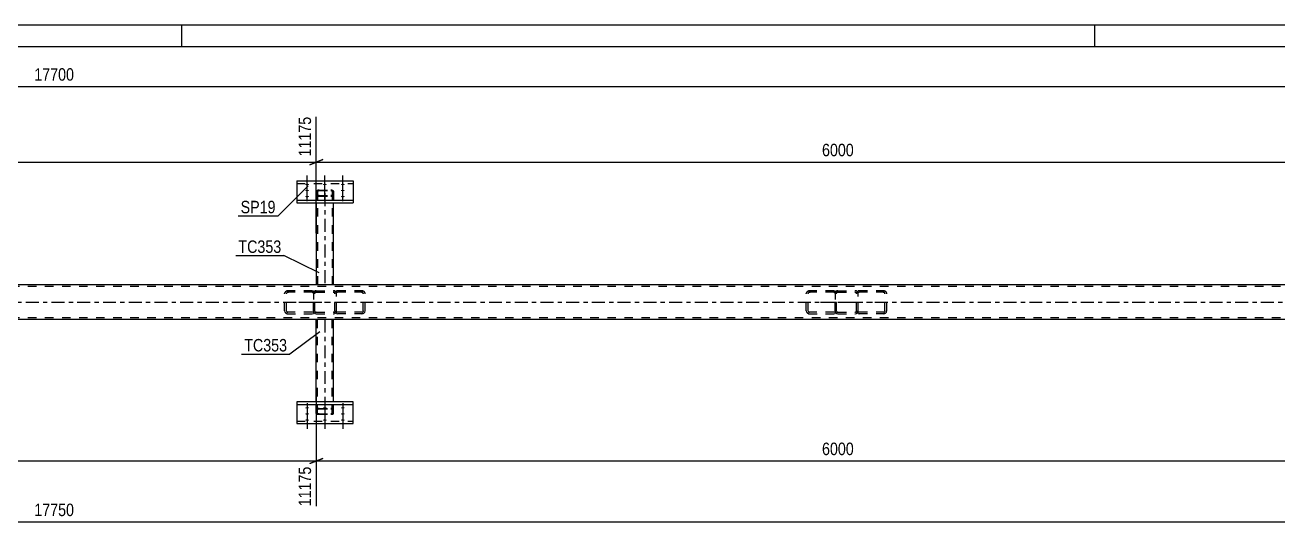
# Model space of a CAD drawing. Header units: millimetres. Extents: x -54 to 787, y -426 to 168.
# Drawn here: x 330.6 to 618.8, y 53.7 to 168 of the extents above; entities that cross this region are included whole.
import ezdxf

# ---------------------------------------------------------------- set-up
doc = ezdxf.new("R2010")
doc.units = ezdxf.units.MM
doc.linetypes.add('DXK_LINE_DOT2', pattern=[3.9198, 1.9599, -1.9599])
doc.linetypes.add('DXK_LINE_DOT3', pattern=[5.9187, 2.979, -0.9799, 0.9799, -0.9799])
doc.styles.add('Arial Narrow', font='ARIALN.TTF', dxfattribs={"height": 0.2})

# ---------------------------------------------------------------- blocks, each defined once
blk = doc.blocks.new('Unknown-761549023-1135')
at = {"color": 5, "linetype": 'Continuous'}
for p, q in [((786.67, 168.03), (-54.33, 168.03)), ((366.67, 163.03), (366.67, 168.03)), ((576.67, 163.03), (576.67, 168.03)), ((781.67, 163.03), (-49.33, 163.03))]:
    blk.add_line(p, q, dxfattribs=at)
blk = doc.blocks.new('Bolt-761549023-3153 - 3147')
at = {"linetype": 'Continuous'}
for points in [[(395.45, 131.2), (395.36, 131.2), (395.27, 131.21), (395.19, 131.23), (395.12, 131.25), (395.07, 131.27), (395.03, 131.3), (395.01, 131.33), (395.01, 131.37), (395.03, 131.4), (395.07, 131.42), (395.12, 131.45), (395.19, 131.47), (395.27, 131.49), (395.36, 131.5), (395.45, 131.5), (395.54, 131.5), (395.63, 131.49), (395.71, 131.47), (395.78, 131.45), (395.83, 131.42), (395.87, 131.4), (395.89, 131.37), (395.89, 131.33), (395.87, 131.3), (395.83, 131.27), (395.78, 131.25), (395.71, 131.23), (395.63, 131.21), (395.54, 131.2)], [(395.45, 129.8), (395.36, 129.81), (395.27, 129.82), (395.19, 129.83), (395.12, 129.85), (395.07, 129.88), (395.03, 129.91), (395.01, 129.94), (395.01, 129.97), (395.03, 130), (395.07, 130.03), (395.12, 130.05), (395.19, 130.08), (395.27, 130.09), (395.36, 130.1), (395.45, 130.1), (395.54, 130.1), (395.63, 130.09), (395.71, 130.08), (395.78, 130.05), (395.83, 130.03), (395.87, 130), (395.89, 129.97), (395.89, 129.94), (395.87, 129.91), (395.83, 129.88), (395.78, 129.85), (395.71, 129.83), (395.63, 129.82), (395.54, 129.81)], [(399.53, 131.2), (399.44, 131.2), (399.35, 131.21), (399.27, 131.23), (399.2, 131.25), (399.15, 131.27), (399.11, 131.3), (399.09, 131.33), (399.09, 131.37), (399.11, 131.4), (399.15, 131.42), (399.2, 131.45), (399.27, 131.47), (399.35, 131.49), (399.44, 131.5), (399.53, 131.5), (399.62, 131.5), (399.71, 131.49), (399.79, 131.47), (399.86, 131.45), (399.91, 131.42), (399.95, 131.4), (399.97, 131.37), (399.97, 131.33), (399.95, 131.3), (399.91, 131.27), (399.86, 131.25), (399.79, 131.23), (399.71, 131.21), (399.62, 131.2)], [(403.65, 131.2), (403.56, 131.2), (403.47, 131.21), (403.39, 131.23), (403.32, 131.25), (403.27, 131.27), (403.23, 131.3), (403.21, 131.33), (403.21, 131.37), (403.23, 131.4), (403.27, 131.42), (403.32, 131.45), (403.39, 131.47), (403.47, 131.49), (403.56, 131.5), (403.65, 131.5), (403.74, 131.5), (403.83, 131.49), (403.91, 131.47), (403.98, 131.45), (404.03, 131.42), (404.07, 131.4), (404.09, 131.37), (404.09, 131.33), (404.07, 131.3), (404.03, 131.27), (403.98, 131.25), (403.91, 131.23), (403.83, 131.21), (403.74, 131.2)], [(403.65, 129.8), (403.56, 129.81), (403.47, 129.82), (403.39, 129.83), (403.32, 129.85), (403.27, 129.88), (403.23, 129.91), (403.21, 129.94), (403.21, 129.97), (403.23, 130), (403.27, 130.03), (403.32, 130.05), (403.39, 130.08), (403.47, 130.09), (403.56, 130.1), (403.65, 130.1), (403.74, 130.1), (403.83, 130.09), (403.91, 130.08), (403.98, 130.05), (404.03, 130.03), (404.07, 130), (404.09, 129.97), (404.09, 129.94), (404.07, 129.91), (404.03, 129.88), (403.98, 129.85), (403.91, 129.83), (403.83, 129.82), (403.74, 129.81)], [(395.45, 128.39), (395.36, 128.4), (395.27, 128.41), (395.19, 128.42), (395.12, 128.44), (395.07, 128.47), (395.03, 128.5), (395.01, 128.53), (395.01, 128.56), (395.03, 128.59), (395.07, 128.62), (395.12, 128.65), (395.19, 128.67), (395.27, 128.68), (395.36, 128.69), (395.45, 128.7), (395.54, 128.69), (395.63, 128.68), (395.71, 128.67), (395.78, 128.65), (395.83, 128.62), (395.87, 128.59), (395.89, 128.56), (395.89, 128.53), (395.87, 128.5), (395.83, 128.47), (395.78, 128.44), (395.71, 128.42), (395.63, 128.41), (395.54, 128.4)], [(399.53, 128.39), (399.44, 128.4), (399.35, 128.41), (399.27, 128.42), (399.2, 128.44), (399.15, 128.47), (399.11, 128.5), (399.09, 128.53), (399.09, 128.56), (399.11, 128.59), (399.15, 128.62), (399.2, 128.65), (399.27, 128.67), (399.35, 128.68), (399.44, 128.69), (399.53, 128.7), (399.62, 128.69), (399.71, 128.68), (399.79, 128.67), (399.86, 128.65), (399.91, 128.62), (399.95, 128.59), (399.97, 128.56), (399.97, 128.53), (399.95, 128.5), (399.91, 128.47), (399.86, 128.44), (399.79, 128.42), (399.71, 128.41), (399.62, 128.4)], [(403.65, 128.39), (403.56, 128.4), (403.47, 128.41), (403.39, 128.42), (403.32, 128.44), (403.27, 128.47), (403.23, 128.5), (403.21, 128.53), (403.21, 128.56), (403.23, 128.59), (403.27, 128.62), (403.32, 128.65), (403.39, 128.67), (403.47, 128.68), (403.56, 128.69), (403.65, 128.7), (403.74, 128.69), (403.83, 128.68), (403.91, 128.67), (403.98, 128.65), (404.03, 128.62), (404.07, 128.59), (404.09, 128.56), (404.09, 128.53), (404.07, 128.5), (404.03, 128.47), (403.98, 128.44), (403.91, 128.42), (403.83, 128.41), (403.74, 128.4)]]:
    blk.add_hatch(color=1, dxfattribs=at).paths.add_polyline_path(points)
at = {"color": 1, "linetype": 'Continuous'}
for p, q in [((395.45, 130.26), (395.45, 133.38)), ((399.53, 130.26), (399.53, 133.38)), ((403.65, 130.26), (403.65, 133.38)), ((395.45, 128.86), (395.45, 131.98)), ((395.45, 127.46), (395.45, 130.57)), ((399.53, 127.46), (399.53, 130.57)), ((403.65, 128.86), (403.65, 131.98)), ((403.65, 127.46), (403.65, 130.57))]:
    blk.add_line(p, q, dxfattribs=at)
blk = doc.blocks.new('Part-761549023-3155 - 3147')
at = {"color": 7, "linetype": 'DXK_LINE_DOT2'}
for p, q in [((396.64, 106.87), (390.8, 106.87)), ((391.15, 106.87), (390.82, 106.82)), ((396.64, 106.87), (396.9, 106.83)), ((396.9, 106.83), (396.9, 101.63)), ((390.34, 106.47), (390.27, 106.23)), ((390.27, 102.23), (390.27, 106.23)), ((390.71, 106.23), (390.75, 106.35)), ((390.71, 102.23), (390.71, 106.23)), ((396.64, 106.55), (390.8, 106.55)), ((390.98, 106.52), (391.15, 106.55)), ((396.64, 106.55), (396.81, 106.52)), ((396.81, 106.52), (396.9, 106.48)), ((390.27, 102.23), (390.34, 101.98)), ((390.75, 102.11), (390.71, 102.23)), ((396.64, 101.91), (390.8, 101.91)), ((390.8, 101.59), (396.64, 101.59)), ((390.82, 101.64), (391.15, 101.59)), ((391.15, 101.91), (390.98, 101.93)), ((396.81, 101.93), (396.64, 101.91)), ((396.64, 101.59), (396.9, 101.63)), ((396.9, 101.98), (396.81, 101.93))]:
    blk.add_line(p, q, dxfattribs=at)
at = {"color": 7, "linetype": 'DXK_LINE_DOT3'}
blk.add_line((393.55, 104.23), (400.75, 104.23), dxfattribs=at)
at = {"color": 7, "linetype": 'DXK_LINE_DOT2'}
for centre, radius, start, end in [((391.02, 106.04), 0.802, 104.5546, 147.5894), ((391.08, 106.14), 0.401, 104.5546, 147.5894), ((391.02, 102.41), 0.802, 212.4106, 255.4454), ((391.08, 102.32), 0.401, 212.4106, 255.4454)]:
    blk.add_arc(centre, radius, start, end, dxfattribs=at)
blk = doc.blocks.new('Part-761549023-3180 - 3147')
at = {"color": 7, "linetype": 'DXK_LINE_DOT2'}
for p, q in [((522.44, 106.87), (522.18, 106.83)), ((522.18, 101.63), (522.18, 106.83)), ((528.28, 106.87), (522.44, 106.87)), ((528.26, 106.82), (527.93, 106.87)), ((522.18, 106.48), (522.27, 106.52)), ((522.27, 106.52), (522.44, 106.55)), ((528.28, 106.55), (522.44, 106.55)), ((527.93, 106.55), (528.1, 106.52)), ((528.33, 106.35), (528.37, 106.23)), ((528.37, 102.23), (528.37, 106.23)), ((528.81, 106.23), (528.74, 106.47)), ((528.81, 102.23), (528.81, 106.23)), ((522.27, 101.93), (522.18, 101.98)), ((522.18, 101.63), (522.44, 101.59)), ((522.44, 101.91), (522.27, 101.93)), ((528.28, 101.91), (522.44, 101.91)), ((528.28, 101.59), (522.44, 101.59)), ((528.1, 101.93), (527.93, 101.91)), ((527.93, 101.59), (528.26, 101.64)), ((528.37, 102.23), (528.33, 102.11)), ((528.74, 101.98), (528.81, 102.23))]:
    blk.add_line(p, q, dxfattribs=at)
at = {"color": 7, "linetype": 'DXK_LINE_DOT3'}
blk.add_line((518.33, 104.23), (525.54, 104.23), dxfattribs=at)
at = {"color": 7, "linetype": 'DXK_LINE_DOT2'}
for centre, radius, start, end in [((528.06, 106.04), 0.802, 32.4104, 75.4453), ((528, 106.14), 0.401, 32.4104, 75.4453), ((528, 102.32), 0.401, 284.5547, 327.5896), ((528.06, 102.41), 0.802, 284.5547, 327.5896)]:
    blk.add_arc(centre, radius, start, end, dxfattribs=at)
blk = doc.blocks.new('Part-761549023-3182 - 3147')
at = {"color": 7, "linetype": 'DXK_LINE_DOT2'}
for p, q in [((402.44, 106.87), (402.18, 106.83)), ((402.18, 101.63), (402.18, 106.83)), ((408.28, 106.87), (402.44, 106.87)), ((408.26, 106.82), (407.93, 106.87)), ((402.18, 106.48), (402.27, 106.52)), ((402.27, 106.52), (402.44, 106.55)), ((408.28, 106.55), (402.44, 106.55)), ((407.93, 106.55), (408.1, 106.52)), ((408.33, 106.35), (408.37, 106.23)), ((408.37, 102.23), (408.37, 106.23)), ((408.81, 106.23), (408.74, 106.47)), ((408.81, 102.23), (408.81, 106.23)), ((402.27, 101.93), (402.18, 101.98)), ((402.18, 101.63), (402.44, 101.59)), ((402.44, 101.91), (402.27, 101.93)), ((408.28, 101.91), (402.44, 101.91)), ((408.28, 101.59), (402.44, 101.59)), ((408.1, 101.93), (407.93, 101.91)), ((407.93, 101.59), (408.26, 101.64)), ((408.37, 102.23), (408.33, 102.11)), ((408.74, 101.98), (408.81, 102.23))]:
    blk.add_line(p, q, dxfattribs=at)
for centre, radius, start, end in [((408.06, 106.04), 0.802, 32.4104, 75.4453), ((408, 106.14), 0.401, 32.4104, 75.4453), ((408, 102.32), 0.401, 284.5547, 327.5896), ((408.06, 102.41), 0.802, 284.5547, 327.5896)]:
    blk.add_arc(centre, radius, start, end, dxfattribs=at)
blk = doc.blocks.new('Part-761549023-3247 - 3147')
at = {"color": 7, "linetype": 'DXK_LINE_DOT2'}
for p, q in [((397.6, 129.89), (397.55, 129.81)), ((397.55, 129.81), (397.55, 127.12)), ((397.74, 129.97), (397.6, 129.89)), ((397.95, 130.01), (397.74, 129.97)), ((397.87, 129.81), (397.89, 129.85)), ((397.87, 129.81), (397.87, 108.23)), ((397.89, 129.85), (397.96, 129.89)), ((398.19, 130.03), (397.95, 130.01)), ((397.96, 129.89), (398.07, 129.91)), ((398.07, 129.91), (398.19, 129.92)), ((398.19, 130.03), (400.91, 130.03)), ((398.19, 129.92), (400.91, 129.92)), ((401.15, 130.01), (400.91, 130.03)), ((400.91, 129.92), (401.03, 129.91)), ((401.03, 129.91), (401.14, 129.89)), ((401.14, 129.89), (401.21, 129.85)), ((401.36, 129.97), (401.15, 130.01)), ((401.21, 129.85), (401.23, 129.81)), ((401.23, 129.81), (401.23, 108.23)), ((401.5, 129.89), (401.36, 129.97)), ((401.55, 129.81), (401.5, 129.89)), ((401.55, 129.81), (401.55, 127.12)), ((397.55, 128.88), (397.6, 128.8)), ((397.6, 128.8), (397.74, 128.73)), ((397.74, 128.73), (397.95, 128.68)), ((397.89, 128.84), (397.87, 128.88)), ((397.96, 128.8), (397.89, 128.84)), ((397.95, 128.68), (398.19, 128.66)), ((398.07, 128.78), (397.96, 128.8)), ((398.19, 128.77), (398.07, 128.78)), ((398.19, 128.77), (400.91, 128.77)), ((398.19, 128.66), (400.91, 128.66)), ((401.03, 128.78), (400.91, 128.77)), ((400.91, 128.66), (401.15, 128.68)), ((401.14, 128.8), (401.03, 128.78)), ((401.21, 128.84), (401.14, 128.8)), ((401.15, 128.68), (401.36, 128.73)), ((401.23, 128.88), (401.21, 128.84)), ((401.36, 128.73), (401.5, 128.8)), ((401.5, 128.8), (401.55, 128.88)), ((397.56, 108.23), (397.55, 108.23)), ((397.55, 108.23), (397.56, 108.23)), ((401.21, 108.23), (401.23, 108.23)), ((401.54, 108.23), (401.55, 108.23)), ((401.55, 108.23), (401.54, 108.23))]:
    blk.add_line(p, q, dxfattribs=at)
at = {"color": 2, "linetype": 'Continuous'}
for p, q in [((397.55, 127.12), (397.55, 108.23)), ((401.55, 108.23), (401.55, 127.12)), ((401.5, 108.23), (397.56, 108.23)), ((401.54, 108.23), (401.5, 108.23))]:
    blk.add_line(p, q, dxfattribs=at)
at = {"color": 7, "linetype": 'DXK_LINE_DOT3'}
blk.add_line((399.55, 129.35), (399.55, 108.23), dxfattribs=at)
blk = doc.blocks.new('Part-761549023-3183 - 3147')
at = {"color": 7, "linetype": 'DXK_LINE_DOT2'}
for p, q in [((516.64, 106.87), (510.8, 106.87)), ((511.15, 106.87), (510.82, 106.82)), ((516.64, 106.87), (516.9, 106.83)), ((516.9, 106.83), (516.9, 101.63)), ((510.34, 106.47), (510.27, 106.23)), ((510.27, 102.23), (510.27, 106.23)), ((510.71, 106.23), (510.75, 106.35)), ((510.71, 102.23), (510.71, 106.23)), ((516.64, 106.55), (510.8, 106.55)), ((510.98, 106.52), (511.15, 106.55)), ((516.64, 106.55), (516.81, 106.52)), ((516.81, 106.52), (516.9, 106.48)), ((510.27, 102.23), (510.34, 101.98)), ((510.75, 102.11), (510.71, 102.23)), ((516.64, 101.91), (510.8, 101.91)), ((510.8, 101.59), (516.64, 101.59)), ((510.82, 101.64), (511.15, 101.59)), ((511.15, 101.91), (510.98, 101.93)), ((516.81, 101.93), (516.64, 101.91)), ((516.64, 101.59), (516.9, 101.63)), ((516.9, 101.98), (516.81, 101.93))]:
    blk.add_line(p, q, dxfattribs=at)
at = {"color": 7, "linetype": 'DXK_LINE_DOT3'}
blk.add_line((513.55, 104.23), (520.75, 104.23), dxfattribs=at)
at = {"color": 7, "linetype": 'DXK_LINE_DOT2'}
for centre, radius, start, end in [((511.02, 106.04), 0.802, 104.5547, 147.5896), ((511.08, 106.14), 0.401, 104.5547, 147.5896), ((511.02, 102.41), 0.802, 212.4104, 255.4453), ((511.08, 102.32), 0.401, 212.4104, 255.4453)]:
    blk.add_arc(centre, radius, start, end, dxfattribs=at)
blk = doc.blocks.new('Part-761549023-3254 - 3147')
at = {"color": 2, "linetype": 'Continuous'}
for p, q in [((393.05, 132.17), (406.05, 132.17)), ((393.05, 132.17), (393.05, 127.12)), ((406.05, 132.17), (406.05, 127.12)), ((393.05, 127.72), (406.05, 127.72)), ((393.05, 127.12), (406.05, 127.12))]:
    blk.add_line(p, q, dxfattribs=at)
at = {"color": 7, "linetype": 'DXK_LINE_DOT2'}
blk.add_line((393.05, 131.57), (406.05, 131.57), dxfattribs=at)
blk = doc.blocks.new('Bolt-761549023-3223 - 3147')
at = {"linetype": 'Continuous'}
for points in [[(395.45, 80.06), (395.54, 80.06), (395.63, 80.05), (395.71, 80.03), (395.78, 80.01), (395.83, 79.99), (395.87, 79.96), (395.89, 79.93), (395.89, 79.9), (395.87, 79.87), (395.83, 79.84), (395.78, 79.81), (395.71, 79.79), (395.63, 79.78), (395.54, 79.77), (395.45, 79.76), (395.36, 79.77), (395.27, 79.78), (395.19, 79.79), (395.12, 79.81), (395.07, 79.84), (395.03, 79.87), (395.01, 79.9), (395.01, 79.93), (395.03, 79.96), (395.07, 79.99), (395.12, 80.01), (395.19, 80.03), (395.27, 80.05), (395.36, 80.06)], [(395.45, 78.67), (395.54, 78.66), (395.63, 78.66), (395.71, 78.64), (395.78, 78.62), (395.83, 78.59), (395.87, 78.56), (395.89, 78.53), (395.89, 78.5), (395.87, 78.47), (395.83, 78.44), (395.78, 78.42), (395.71, 78.4), (395.63, 78.38), (395.54, 78.37), (395.45, 78.37), (395.36, 78.37), (395.27, 78.38), (395.19, 78.4), (395.12, 78.42), (395.07, 78.44), (395.03, 78.47), (395.01, 78.5), (395.01, 78.53), (395.03, 78.56), (395.07, 78.59), (395.12, 78.62), (395.19, 78.64), (395.27, 78.66), (395.36, 78.66)], [(399.53, 80.06), (399.62, 80.06), (399.71, 80.05), (399.79, 80.03), (399.86, 80.01), (399.91, 79.99), (399.95, 79.96), (399.97, 79.93), (399.97, 79.9), (399.95, 79.87), (399.91, 79.84), (399.86, 79.81), (399.79, 79.79), (399.71, 79.78), (399.62, 79.77), (399.53, 79.76), (399.44, 79.77), (399.35, 79.78), (399.27, 79.79), (399.2, 79.81), (399.15, 79.84), (399.11, 79.87), (399.09, 79.9), (399.09, 79.93), (399.11, 79.96), (399.15, 79.99), (399.2, 80.01), (399.27, 80.03), (399.35, 80.05), (399.44, 80.06)], [(403.65, 80.06), (403.74, 80.06), (403.83, 80.05), (403.91, 80.03), (403.98, 80.01), (404.03, 79.99), (404.07, 79.96), (404.09, 79.93), (404.09, 79.9), (404.07, 79.87), (404.03, 79.84), (403.98, 79.81), (403.91, 79.79), (403.83, 79.78), (403.74, 79.77), (403.65, 79.76), (403.56, 79.77), (403.47, 79.78), (403.39, 79.79), (403.32, 79.81), (403.27, 79.84), (403.23, 79.87), (403.21, 79.9), (403.21, 79.93), (403.23, 79.96), (403.27, 79.99), (403.32, 80.01), (403.39, 80.03), (403.47, 80.05), (403.56, 80.06)], [(403.65, 78.67), (403.74, 78.66), (403.83, 78.66), (403.91, 78.64), (403.98, 78.62), (404.03, 78.59), (404.07, 78.56), (404.09, 78.53), (404.09, 78.5), (404.07, 78.47), (404.03, 78.44), (403.98, 78.42), (403.91, 78.4), (403.83, 78.38), (403.74, 78.37), (403.65, 78.37), (403.56, 78.37), (403.47, 78.38), (403.39, 78.4), (403.32, 78.42), (403.27, 78.44), (403.23, 78.47), (403.21, 78.5), (403.21, 78.53), (403.23, 78.56), (403.27, 78.59), (403.32, 78.62), (403.39, 78.64), (403.47, 78.66), (403.56, 78.66)], [(395.45, 77.26), (395.54, 77.26), (395.63, 77.25), (395.71, 77.23), (395.78, 77.21), (395.83, 77.18), (395.87, 77.15), (395.89, 77.12), (395.89, 77.09), (395.87, 77.06), (395.83, 77.03), (395.78, 77.01), (395.71, 76.99), (395.63, 76.97), (395.54, 76.96), (395.45, 76.96), (395.36, 76.96), (395.27, 76.97), (395.19, 76.99), (395.12, 77.01), (395.07, 77.03), (395.03, 77.06), (395.01, 77.09), (395.01, 77.12), (395.03, 77.15), (395.07, 77.18), (395.12, 77.21), (395.19, 77.23), (395.27, 77.25), (395.36, 77.26)], [(399.53, 77.26), (399.62, 77.26), (399.71, 77.25), (399.79, 77.23), (399.86, 77.21), (399.91, 77.18), (399.95, 77.15), (399.97, 77.12), (399.97, 77.09), (399.95, 77.06), (399.91, 77.03), (399.86, 77.01), (399.79, 76.99), (399.71, 76.97), (399.62, 76.96), (399.53, 76.96), (399.44, 76.96), (399.35, 76.97), (399.27, 76.99), (399.2, 77.01), (399.15, 77.03), (399.11, 77.06), (399.09, 77.09), (399.09, 77.12), (399.11, 77.15), (399.15, 77.18), (399.2, 77.21), (399.27, 77.23), (399.35, 77.25), (399.44, 77.26)], [(403.65, 77.26), (403.74, 77.26), (403.83, 77.25), (403.91, 77.23), (403.98, 77.21), (404.03, 77.18), (404.07, 77.15), (404.09, 77.12), (404.09, 77.09), (404.07, 77.06), (404.03, 77.03), (403.98, 77.01), (403.91, 76.99), (403.83, 76.97), (403.74, 76.96), (403.65, 76.96), (403.56, 76.96), (403.47, 76.97), (403.39, 76.99), (403.32, 77.01), (403.27, 77.03), (403.23, 77.06), (403.21, 77.09), (403.21, 77.12), (403.23, 77.15), (403.27, 77.18), (403.32, 77.21), (403.39, 77.23), (403.47, 77.25), (403.56, 77.26)]]:
    blk.add_hatch(color=1, dxfattribs=at).paths.add_polyline_path(points)
at = {"color": 1, "linetype": 'Continuous'}
for p, q in [((395.45, 81), (395.45, 77.88)), ((399.53, 81), (399.53, 77.88)), ((403.65, 81), (403.65, 77.88)), ((395.45, 79.61), (395.45, 76.49)), ((395.45, 78.2), (395.45, 75.08)), ((399.53, 78.2), (399.53, 75.08)), ((403.65, 79.61), (403.65, 76.49)), ((403.65, 78.2), (403.65, 75.08))]:
    blk.add_line(p, q, dxfattribs=at)
blk = doc.blocks.new('Part-761549023-3249 - 3147')
at = {"color": 2, "linetype": 'Continuous'}
for p, q in [((406.05, 81.34), (393.05, 81.34)), ((393.05, 81.34), (393.05, 76.29)), ((393.05, 80.73), (406.05, 80.73)), ((406.05, 76.29), (406.05, 81.34)), ((393.05, 76.29), (406.05, 76.29))]:
    blk.add_line(p, q, dxfattribs=at)
at = {"color": 7, "linetype": 'DXK_LINE_DOT2'}
blk.add_line((393.05, 76.89), (406.05, 76.89), dxfattribs=at)
blk = doc.blocks.new('Part-761549023-3324 - 3147')
at = {"color": 7, "linetype": 'DXK_LINE_DOT2'}
for p, q in [((658.54, 107.83), (28.9, 107.83)), ((401.54, 108.23), (397.56, 108.23)), ((658.54, 100.63), (28.9, 100.63)), ((401.54, 100.23), (397.56, 100.23))]:
    blk.add_line(p, q, dxfattribs=at)
at = {"color": 2, "linetype": 'Continuous'}
for p, q in [((397.56, 108.23), (161.54, 108.23)), ((637.55, 108.23), (401.54, 108.23)), ((397.56, 100.23), (161.54, 100.23)), ((637.55, 100.23), (401.54, 100.23))]:
    blk.add_line(p, q, dxfattribs=at)
at = {"color": 7, "linetype": 'DXK_LINE_DOT3'}
blk.add_line((28.9, 104.23), (658.54, 104.23), dxfattribs=at)
blk = doc.blocks.new('Part-761549023-3331 - 3147')
at = {"color": 2, "linetype": 'Continuous'}
for p, q in [((397.55, 81.34), (397.55, 100.23)), ((401.54, 100.23), (397.56, 100.23)), ((401.55, 81.34), (401.55, 100.23))]:
    blk.add_line(p, q, dxfattribs=at)
at = {"color": 7, "linetype": 'DXK_LINE_DOT2'}
for p, q in [((397.56, 100.23), (397.55, 100.23)), ((397.55, 100.23), (397.56, 100.23)), ((397.87, 78.65), (397.87, 100.23)), ((401.14, 100.23), (401.15, 100.23)), ((401.21, 100.23), (401.23, 100.23)), ((401.23, 78.65), (401.23, 100.23)), ((401.55, 100.23), (401.54, 100.23)), ((401.55, 100.23), (401.54, 100.23)), ((397.55, 78.65), (397.55, 81.34)), ((401.55, 78.65), (401.55, 81.34)), ((397.6, 79.66), (397.55, 79.58)), ((397.55, 78.65), (397.6, 78.56)), ((397.74, 79.73), (397.6, 79.66)), ((397.6, 78.56), (397.74, 78.49)), ((397.95, 79.78), (397.74, 79.73)), ((397.74, 78.49), (397.95, 78.44)), ((397.87, 79.58), (397.89, 79.62)), ((397.89, 78.61), (397.87, 78.65)), ((397.89, 79.62), (397.96, 79.65)), ((397.96, 78.57), (397.89, 78.61)), ((398.19, 79.8), (397.95, 79.78)), ((397.95, 78.44), (398.19, 78.43)), ((397.96, 79.65), (398.07, 79.68)), ((398.07, 78.55), (397.96, 78.57)), ((398.07, 79.68), (398.19, 79.69)), ((398.19, 78.54), (398.07, 78.55)), ((398.19, 79.8), (400.91, 79.8)), ((398.19, 79.69), (400.91, 79.69)), ((398.19, 78.54), (400.91, 78.54)), ((398.19, 78.43), (400.91, 78.43)), ((401.15, 79.78), (400.91, 79.8)), ((400.91, 79.69), (401.03, 79.68)), ((401.03, 78.55), (400.91, 78.54)), ((400.91, 78.43), (401.15, 78.44)), ((401.03, 79.68), (401.14, 79.65)), ((401.14, 78.57), (401.03, 78.55)), ((401.14, 79.65), (401.21, 79.62)), ((401.21, 78.61), (401.14, 78.57)), ((401.36, 79.73), (401.15, 79.78)), ((401.15, 78.44), (401.36, 78.49)), ((401.21, 79.62), (401.23, 79.58)), ((401.23, 78.65), (401.21, 78.61)), ((401.5, 79.66), (401.36, 79.73)), ((401.36, 78.49), (401.5, 78.56)), ((401.55, 79.58), (401.5, 79.66)), ((401.5, 78.56), (401.55, 78.65))]:
    blk.add_line(p, q, dxfattribs=at)
at = {"color": 7, "linetype": 'DXK_LINE_DOT3'}
blk.add_line((399.55, 100.23), (399.55, 79.11), dxfattribs=at)
blk = doc.blocks.new('Part-761549023-3332 - 3147')
at = {"color": 7, "linetype": 'DXK_LINE_DOT2'}
for p, q in [((397.54, 106.87), (397.3, 106.82)), ((397.54, 106.87), (401.54, 106.87)), ((401.79, 106.82), (401.54, 106.87)), ((396.95, 106.47), (396.9, 106.23)), ((396.9, 102.23), (396.9, 106.23)), ((397.22, 106.23), (397.24, 106.35)), ((397.22, 102.23), (397.22, 106.23)), ((397.42, 106.52), (397.54, 106.55)), ((397.54, 106.55), (401.54, 106.55)), ((401.54, 106.55), (401.66, 106.52)), ((401.84, 106.35), (401.86, 106.23)), ((401.86, 102.23), (401.86, 106.23)), ((402.18, 106.23), (402.13, 106.47)), ((402.18, 102.23), (402.18, 106.23)), ((396.9, 102.23), (396.95, 101.98)), ((397.24, 102.11), (397.22, 102.23)), ((397.3, 101.64), (397.54, 101.59)), ((397.54, 101.91), (397.42, 101.93)), ((397.54, 101.91), (401.54, 101.91)), ((397.54, 101.59), (401.54, 101.59)), ((401.66, 101.93), (401.54, 101.91)), ((401.54, 101.59), (401.79, 101.64)), ((401.86, 102.23), (401.84, 102.11)), ((402.13, 101.98), (402.18, 102.23))]:
    blk.add_line(p, q, dxfattribs=at)
at = {"color": 7, "linetype": 'DXK_LINE_DOT3'}
blk.add_line((399.54, 104.23), (399.54, 104.23), dxfattribs=at)
at = {"color": 7, "linetype": 'DXK_LINE_DOT2'}
for centre, radius, start, end in [((397.54, 106.23), 0.64, 112.5, 157.5), ((401.54, 106.23), 0.64, 22.5, 67.5), ((397.54, 106.23), 0.32, 112.5, 157.5), ((401.54, 106.23), 0.32, 22.5, 67.5), ((397.54, 102.23), 0.64, 202.5, 247.5), ((397.54, 102.23), 0.32, 202.5, 247.5), ((401.54, 102.23), 0.32, 292.5, 337.5), ((401.54, 102.23), 0.64, 292.5, 337.5)]:
    blk.add_arc(centre, radius, start, end, dxfattribs=at)
blk = doc.blocks.new('Part-761549023-3334 - 3147')
at = {"color": 7, "linetype": 'DXK_LINE_DOT2'}
for p, q in [((517.54, 106.87), (517.3, 106.82)), ((517.54, 106.87), (521.54, 106.87)), ((521.79, 106.82), (521.54, 106.87)), ((516.95, 106.47), (516.9, 106.23)), ((516.9, 102.23), (516.9, 106.23)), ((517.22, 106.23), (517.24, 106.35)), ((517.22, 102.23), (517.22, 106.23)), ((517.42, 106.52), (517.54, 106.55)), ((517.54, 106.55), (521.54, 106.55)), ((521.54, 106.55), (521.66, 106.52)), ((521.84, 106.35), (521.86, 106.23)), ((521.86, 102.23), (521.86, 106.23)), ((522.18, 106.23), (522.13, 106.47)), ((522.18, 102.23), (522.18, 106.23)), ((516.9, 102.23), (516.95, 101.98)), ((517.24, 102.11), (517.22, 102.23)), ((517.3, 101.64), (517.54, 101.59)), ((517.54, 101.91), (517.42, 101.93)), ((517.54, 101.91), (521.54, 101.91)), ((517.54, 101.59), (521.54, 101.59)), ((521.66, 101.93), (521.54, 101.91)), ((521.54, 101.59), (521.79, 101.64)), ((521.86, 102.23), (521.84, 102.11)), ((522.13, 101.98), (522.18, 102.23))]:
    blk.add_line(p, q, dxfattribs=at)
at = {"color": 7, "linetype": 'DXK_LINE_DOT3'}
blk.add_line((519.54, 104.23), (519.54, 104.23), dxfattribs=at)
at = {"color": 7, "linetype": 'DXK_LINE_DOT2'}
for centre, radius, start, end in [((517.54, 106.23), 0.64, 112.5, 157.5), ((521.54, 106.23), 0.64, 22.5, 67.5), ((517.54, 106.23), 0.32, 112.5, 157.5), ((521.54, 106.23), 0.32, 22.5, 67.5), ((517.54, 102.23), 0.64, 202.5, 247.5), ((517.54, 102.23), 0.32, 202.5, 247.5), ((521.54, 102.23), 0.32, 292.5, 337.5), ((521.54, 102.23), 0.64, 292.5, 337.5)]:
    blk.add_arc(centre, radius, start, end, dxfattribs=at)
blk = doc.blocks.new('StraightDimension-761549023-3517 - 3147')
at = {"color": 7, "linetype": 'Continuous'}
for p, q in [((397.55, 83.49), (397.55, 57.26)), ((637.54, 82.36), (637.54, 57.26)), ((399.05, 68.3), (396.05, 67.1)), ((397.55, 67.7), (637.54, 67.7)), ((636.04, 67.1), (639.04, 68.3))]:
    blk.add_line(p, q, dxfattribs=at)
at = {"color": 0}
blk.add_wipeout([(521.8, 68.45), (521.8, 72.65), (513.29, 72.65), (513.29, 68.45)], dxfattribs=at)
at = {"color": 0, "linetype": 'Continuous'}
blk.add_wipeout([(636.94, 67), (632.74, 67), (632.74, 56.66), (636.94, 56.66)], dxfattribs=at)
at = {"color": 3, "style": 'Arial Narrow'}
blk.add_text('6000', height=2.863, dxfattribs=at).set_placement((513.89, 69.05))
at = {"color": 3, "linetype": 'Continuous', "style": 'Arial Narrow'}
blk.add_text('17175', height=2.863, rotation=90.0002, dxfattribs=at).set_placement((636.34, 57.26))
blk = doc.blocks.new('StraightDimension-761549023-3543 - 3147')
at = {"color": 7, "linetype": 'Continuous'}
for p, q in [((157.55, 81.7), (157.55, 59.08)), ((397.55, 83.49), (397.55, 57.26)), ((159.05, 68.3), (156.05, 67.1)), ((157.55, 67.7), (397.55, 67.7)), ((396.05, 67.1), (399.05, 68.3))]:
    blk.add_line(p, q, dxfattribs=at)
at = {"color": 0}
blk.add_wipeout([(281.81, 68.45), (281.81, 72.65), (273.29, 72.65), (273.29, 68.45)], dxfattribs=at)
at = {"color": 0, "linetype": 'Continuous'}
blk.add_wipeout([(396.95, 67), (392.75, 67), (392.75, 56.66), (396.95, 56.66)], dxfattribs=at)
at = {"color": 3, "style": 'Arial Narrow'}
blk.add_text('6000', height=2.863, dxfattribs=at).set_placement((273.89, 69.05))
at = {"color": 3, "linetype": 'Continuous', "style": 'Arial Narrow'}
blk.add_text('11175', height=2.863, rotation=90.0002, dxfattribs=at).set_placement((396.35, 57.26))
blk = doc.blocks.new('StraightDimension-761549023-12572 - 3147')
at = {"color": 7, "linetype": 'Continuous'}
blk.add_line((15, 53.66), (659.54, 53.66), dxfattribs=at)
at = {"color": 0}
blk.add_wipeout([(342.44, 54.41), (342.44, 58.61), (332.1, 58.61), (332.1, 54.41)], dxfattribs=at)
at = {"color": 3, "style": 'Arial Narrow'}
blk.add_text('17750', height=2.863, dxfattribs=at).set_placement((332.7, 55.01))
blk = doc.blocks.new('StraightDimension-761549023-12584 - 3147')
at = {"color": 7, "linetype": 'Continuous'}
blk.add_line((16, 153.88), (658.54, 153.88), dxfattribs=at)
at = {"color": 0}
blk.add_wipeout([(342.44, 154.63), (342.44, 158.83), (332.1, 158.83), (332.1, 154.63)], dxfattribs=at)
at = {"color": 3, "style": 'Arial Narrow'}
blk.add_text('17700', height=2.863, dxfattribs=at).set_placement((332.7, 155.23))
blk = doc.blocks.new('StraightDimension-761549023-12719 - 3147')
at = {"color": 7, "linetype": 'Continuous'}
for p, q in [((397.55, 120.13), (397.55, 146.93)), ((637.54, 125), (637.54, 146.93)), ((399.05, 137.09), (396.05, 135.89)), ((397.55, 136.49), (637.54, 136.49)), ((636.04, 135.89), (639.04, 137.09))]:
    blk.add_line(p, q, dxfattribs=at)
at = {"color": 0, "linetype": 'Continuous'}
blk.add_wipeout([(636.94, 147.53), (632.74, 147.53), (632.74, 137.19), (636.94, 137.19)], dxfattribs=at)
at = {"color": 0}
blk.add_wipeout([(521.8, 137.24), (521.8, 141.44), (513.29, 141.44), (513.29, 137.24)], dxfattribs=at)
at = {"color": 3, "linetype": 'Continuous', "style": 'Arial Narrow'}
blk.add_text('17175', height=2.863, rotation=90.0002, dxfattribs=at).set_placement((636.34, 137.79))
at = {"color": 3, "style": 'Arial Narrow'}
blk.add_text('6000', height=2.863, dxfattribs=at).set_placement((513.89, 137.84))
blk = doc.blocks.new('StraightDimension-761549023-12720 - 3147')
at = {"color": 7, "linetype": 'Continuous'}
for p, q in [((157.55, 118.76), (157.55, 145.11)), ((397.55, 120.13), (397.55, 146.93)), ((159.05, 137.09), (156.05, 135.89)), ((157.55, 136.49), (397.55, 136.49)), ((396.05, 135.89), (399.05, 137.09))]:
    blk.add_line(p, q, dxfattribs=at)
at = {"color": 0, "linetype": 'Continuous'}
blk.add_wipeout([(396.95, 147.53), (392.75, 147.53), (392.75, 137.19), (396.95, 137.19)], dxfattribs=at)
at = {"color": 0}
blk.add_wipeout([(281.81, 137.24), (281.81, 141.44), (273.29, 141.44), (273.29, 137.24)], dxfattribs=at)
at = {"color": 3, "linetype": 'Continuous', "style": 'Arial Narrow'}
blk.add_text('11175', height=2.863, rotation=90.0002, dxfattribs=at).set_placement((396.35, 137.79))
at = {"color": 3, "style": 'Arial Narrow'}
blk.add_text('6000', height=2.863, dxfattribs=at).set_placement((273.89, 137.84))
blk = doc.blocks.new('Mark-761549023-3243 - 3147')
at = {"color": 0}
blk.add_wipeout([(389.51, 115.59), (389.51, 118.59), (379.65, 118.59), (379.65, 115.59)], dxfattribs=at)
blk.add_wipeout([(389.51, 115.59), (389.51, 118.59), (379.65, 118.59), (379.65, 115.59)], dxfattribs=at)
at = {"color": 30, "linetype": 'Continuous'}
for p in [(379.05, 114.99), (398.25, 111.03)]:
    blk.add_line(p, (390.11, 114.99), dxfattribs=at)
at = {"color": 3, "style": 'Arial Narrow'}
blk.add_text('TC353', height=2.863, dxfattribs=at).set_placement((379.65, 115.59))
blk = doc.blocks.new('Mark-761549023-3250 - 3147')
at = {"color": 0}
blk.add_wipeout([(388.2, 124.71), (388.2, 127.71), (380.16, 127.71), (380.16, 124.71)], dxfattribs=at)
blk.add_wipeout([(388.2, 124.71), (388.2, 127.71), (380.16, 127.71), (380.16, 124.71)], dxfattribs=at)
at = {"color": 30, "linetype": 'Continuous'}
for p in [(395.67, 131.01), (379.56, 124.11)]:
    blk.add_line(p, (388.8, 124.11), dxfattribs=at)
at = {"color": 3, "style": 'Arial Narrow'}
blk.add_text('SP19', height=2.863, dxfattribs=at).set_placement((380.16, 124.71))
blk = doc.blocks.new('Mark-761549023-3327 - 3147')
at = {"color": 0}
blk.add_wipeout([(390.85, 92.91), (390.85, 95.91), (380.99, 95.91), (380.99, 92.91)], dxfattribs=at)
blk.add_wipeout([(390.85, 92.91), (390.85, 95.91), (380.99, 95.91), (380.99, 92.91)], dxfattribs=at)
at = {"color": 30, "linetype": 'Continuous'}
for p in [(398.36, 97.44), (380.39, 92.31)]:
    blk.add_line(p, (391.45, 92.31), dxfattribs=at)
at = {"color": 3, "style": 'Arial Narrow'}
blk.add_text('TC353', height=2.863, dxfattribs=at).set_placement((380.99, 92.91))

msp = doc.modelspace()

# ---------------------------------------------------------------- block references
for name in ['Unknown-761549023-1135', 'Bolt-761549023-3153 - 3147', 'Part-761549023-3254 - 3147', 'Part-761549023-3247 - 3147', 'Part-761549023-3324 - 3147', 'Part-761549023-3155 - 3147', 'Part-761549023-3332 - 3147', 'Part-761549023-3182 - 3147', 'Part-761549023-3183 - 3147', 'Part-761549023-3334 - 3147', 'Part-761549023-3180 - 3147', 'Part-761549023-3331 - 3147', 'Part-761549023-3249 - 3147', 'Bolt-761549023-3223 - 3147']:
    msp.add_blockref(name, (0, 0))

# ---------------------------------------------------------------- next in the draw order: block references
for name in ['StraightDimension-761549023-12584 - 3147', 'StraightDimension-761549023-3517 - 3147']:
    msp.add_blockref(name, (0, 0))

# ---------------------------------------------------------------- next in the draw order: block references
for name in ['StraightDimension-761549023-12719 - 3147', 'StraightDimension-761549023-3543 - 3147']:
    msp.add_blockref(name, (0, 0))

# ---------------------------------------------------------------- next in the draw order: block references
for name in ['StraightDimension-761549023-12720 - 3147', 'StraightDimension-761549023-12572 - 3147']:
    msp.add_blockref(name, (0, 0))

# ---------------------------------------------------------------- next in the draw order: block references
for name in ['Mark-761549023-3250 - 3147', 'Mark-761549023-3243 - 3147', 'Mark-761549023-3327 - 3147']:
    msp.add_blockref(name, (0, 0))

doc.saveas('drawing.dxf')
